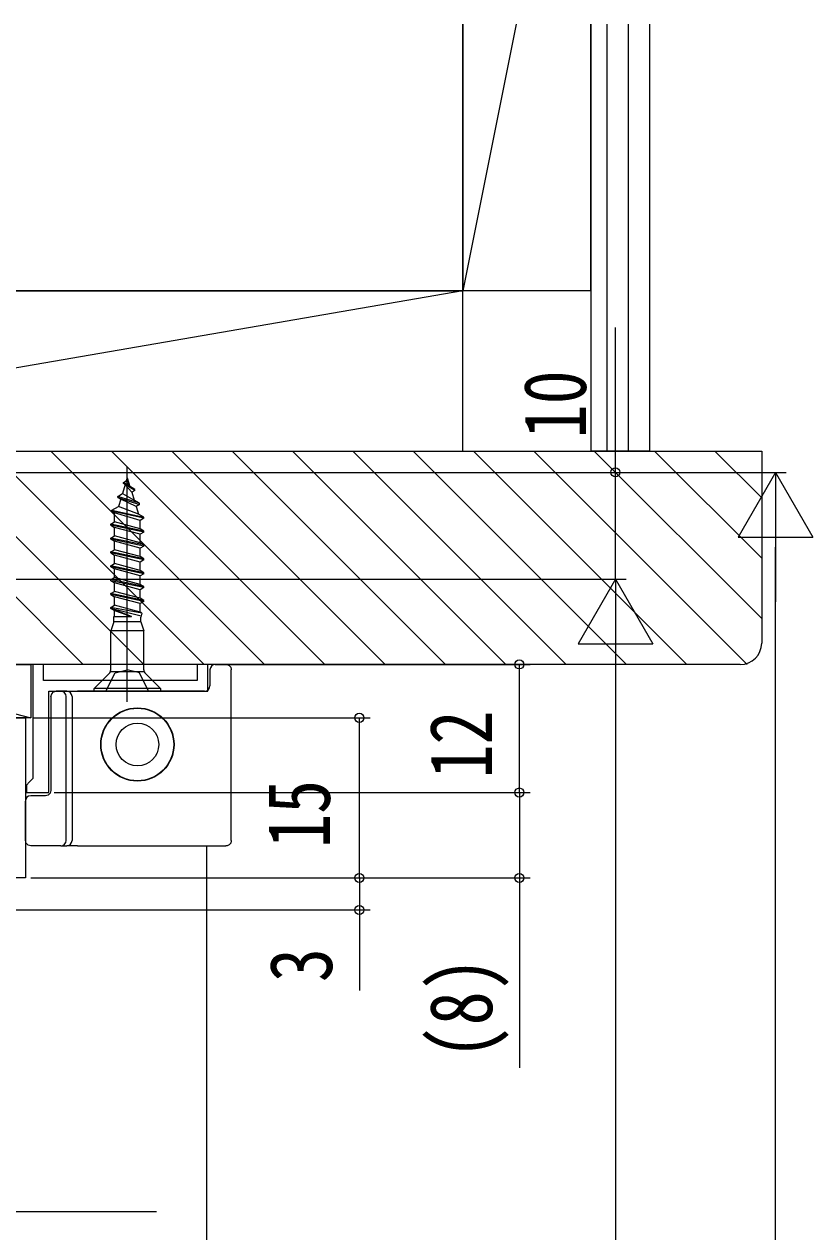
# Model space of a CAD drawing. Units: millimetres, scale not verified. Extents: x -693 to 693, y -1120 to 1122.
# Drawn here: x -407.2 to -333.3, y 616.4 to 729.6 of the extents above; entities that cross this region are included whole.
import ezdxf
from ezdxf.enums import TextEntityAlignment as Align

# ---------------------------------------------------------------- set-up
doc = ezdxf.new("R2010")
doc.units = ezdxf.units.MM
doc.header["$LTSCALE"] = 5
doc.layers.add('0-3_YKK_11', color=7, linetype='Continuous', lineweight=18)
for name, color, linetype in [('0-5_YKK_12', 2, 'Continuous'), ('0-6_YKK_13', 4, 'Continuous'), ('0-8_YKK_D', 6, 'Continuous'), ('0-A_YSS_K', 3, 'Continuous')]:
    doc.layers.add(name, color=color, linetype=linetype)
doc.styles.add('ＭＳ ゴシック', font='')
doc.styles.get('ＭＳ ゴシック').set_extended_font_data('MS Gothic')

msp = doc.modelspace()

# ---------------------------------------------------------------- linework, layer by layer
at = {"layer": '0-3_YKK_11', "color": 190}
msp.add_lwpolyline([(-404.863, 667.104), (-389.963, 667.104), (-389.963, 669.604), (-390.963, 669.604), (-390.963, 668.104), (-405.363, 668.104), (-405.363, 669.604), (-406.363, 669.604), (-406.363, 658.904), (-406.663, 658.604), (-406.963, 658.304), (-406.963, 657.604), (-404.863, 657.604)], close=True, dxfattribs=at)
at = {"layer": '0-3_YKK_11', "color": 1}
msp.add_lwpolyline([(-425.464, 664.604), (-407.064, 664.604), (-407.064, 649.604), (-408.564, 649.604)], dxfattribs=at)
at = {"layer": '0-5_YKK_12'}
msp.add_line((-390.066, 541.172), (-390.066, 652.604), dxfattribs=at)
at = {"layer": '0-6_YKK_13'}
for p, q in [((-397.513, 666.104), (-397.513, 688.104)), ((-397.513, 687.104), (-397.605, 686.803)), ((-397.513, 687.104), (-397.261, 686.282)), ((-397.71, 686.459), (-397.969, 685.61)), ((-396.813, 686.004), (-397.863, 686.654)), ((-396.813, 685.904), (-397.863, 686.554)), ((-397.096, 685.741), (-397.697, 686.451)), ((-397.254, 686.259), (-397.605, 686.803)), ((-396.813, 685.904), (-397.096, 685.741)), ((-396.813, 685.904), (-396.813, 686.004)), ((-396.363, 684.704), (-398.413, 685.354)), ((-398.413, 685.254), (-398.128, 685.09)), ((-398.413, 685.254), (-396.363, 684.604)), ((-398.128, 685.09), (-398.334, 684.417)), ((-396.69, 684.415), (-398.128, 685.09)), ((-397.969, 685.61), (-396.868, 684.996)), ((-397.096, 685.741), (-396.868, 684.996)), ((-398.963, 684.054), (-398.334, 684.417)), ((-398.963, 684.054), (-395.963, 683.404)), ((-398.963, 683.954), (-398.963, 684.054)), ((-398.963, 683.954), (-398.713, 683.81)), ((-395.963, 683.304), (-398.963, 683.954)), ((-398.713, 682.956), (-398.713, 683.81)), ((-396.313, 683.102), (-398.713, 683.81)), ((-396.471, 683.698), (-398.334, 684.417)), ((-396.363, 684.604), (-396.69, 684.415)), ((-396.69, 684.415), (-396.471, 683.698)), ((-395.963, 682.104), (-399.063, 682.754)), ((-395.963, 682.004), (-399.063, 682.654)), ((-399.063, 682.654), (-398.713, 682.452)), ((-396.313, 682.306), (-398.713, 682.956)), ((-396.313, 681.802), (-398.713, 682.452)), ((-398.713, 681.656), (-398.713, 682.452)), ((-395.963, 683.304), (-396.313, 683.102)), ((-396.313, 682.306), (-396.313, 683.102)), ((-395.963, 680.804), (-399.063, 681.454)), ((-395.963, 680.704), (-399.063, 681.354)), ((-399.063, 681.354), (-398.713, 681.152)), ((-396.313, 681.006), (-398.713, 681.656)), ((-395.963, 682.004), (-396.313, 681.802)), ((-396.313, 681.006), (-396.313, 681.802)), ((-395.963, 679.504), (-399.063, 680.154)), ((-396.313, 680.502), (-398.713, 681.152)), ((-398.713, 680.356), (-398.713, 681.152)), ((-396.313, 679.706), (-398.713, 680.356)), ((-395.963, 680.704), (-396.313, 680.502)), ((-396.313, 679.706), (-396.313, 680.502)), ((-395.963, 679.404), (-399.063, 680.054)), ((-399.063, 680.054), (-398.713, 679.852)), ((-396.313, 679.202), (-398.713, 679.852)), ((-398.713, 679.056), (-398.713, 679.852)), ((-396.313, 678.406), (-398.713, 679.056)), ((-395.963, 679.404), (-396.313, 679.202)), ((-396.313, 678.406), (-396.313, 679.202)), ((-395.963, 678.204), (-399.063, 678.854)), ((-395.963, 678.104), (-399.063, 678.754)), ((-399.063, 678.754), (-398.713, 678.552)), ((-396.313, 677.902), (-398.713, 678.552)), ((-398.713, 677.756), (-398.713, 678.552)), ((-395.963, 678.104), (-396.313, 677.902)), ((-396.313, 677.106), (-396.313, 677.902)), ((-395.963, 676.904), (-399.063, 677.554)), ((-395.963, 676.804), (-399.063, 677.454)), ((-399.063, 677.454), (-398.713, 677.252)), ((-396.313, 677.106), (-398.713, 677.756)), ((-396.313, 676.602), (-398.713, 677.252)), ((-398.713, 676.456), (-398.713, 677.252)), ((-395.963, 676.804), (-396.313, 676.602)), ((-395.963, 675.604), (-399.063, 676.254)), ((-399.063, 676.154), (-398.713, 675.952)), ((-395.963, 675.504), (-399.063, 676.154)), ((-396.313, 675.806), (-398.713, 676.456)), ((-396.313, 675.302), (-398.713, 675.952)), ((-398.713, 675.144), (-398.713, 675.952)), ((-396.313, 675.806), (-396.313, 676.602)), ((-399.063, 674.954), (-398.713, 675.156)), ((-399.063, 674.854), (-399.063, 674.954)), ((-396.143, 674.408), (-399.063, 674.954)), ((-399.063, 674.854), (-398.713, 674.652)), ((-396.218, 674.12), (-399.063, 674.854)), ((-397.111, 674.101), (-399.063, 674.854)), ((-398.713, 674.144), (-398.713, 674.652)), ((-398.713, 674.652), (-397.111, 674.101)), ((-395.963, 675.504), (-396.313, 675.302)), ((-396.313, 674.506), (-396.313, 675.302)), ((-398.788, 673.604), (-399.063, 672.768)), ((-398.788, 673.604), (-398.788, 674.101)), ((-396.238, 673.604), (-398.788, 673.604)), ((-396.146, 674.41), (-396.238, 674.043)), ((-396.238, 673.604), (-396.238, 674.045)), ((-396.238, 673.604), (-395.963, 672.768)), ((-399.063, 669.111), (-399.063, 672.768)), ((-395.963, 672.768), (-399.063, 672.768)), ((-395.963, 669.111), (-395.963, 672.768)), ((-425.564, 669.604), (-406.564, 664.604)), ((-395.918, 668.904), (-399.108, 668.904)), ((-389.764, 669.104), (-389.764, 667.604)), ((-388.264, 669.604), (-389.264, 669.604)), ((-387.764, 653.104), (-387.764, 669.104)), ((-399.209, 668.758), (-400.613, 667.354)), ((-395.816, 668.758), (-394.413, 667.354)), ((-404.664, 666.604), (-404.664, 657.804)), ((-403.733, 667.104), (-404.163, 667.104)), ((-403.191, 667.104), (-403.733, 667.104)), ((-403.234, 653.104), (-403.234, 666.604)), ((-403.191, 667.104), (-402.193, 667.104)), ((-402.692, 666.604), (-402.692, 653.104)), ((-390.264, 667.104), (-402.193, 667.104)), ((-400.613, 667.104), (-400.613, 667.354)), ((-394.413, 667.354), (-400.613, 667.354)), ((-394.413, 667.354), (-394.413, 667.104)), ((-404.664, 657.804), (-404.664, 657.804)), ((-407.064, 656.804), (-407.064, 656.804)), ((-407.064, 653.104), (-407.064, 656.804)), ((-406.564, 657.304), (-406.564, 657.304)), ((-405.164, 657.304), (-406.564, 657.304)), ((-405.163, 657.304), (-405.164, 657.304)), ((-403.733, 652.604), (-406.563, 652.604)), ((-403.733, 652.604), (-403.191, 652.604)), ((-402.193, 652.604), (-403.191, 652.604)), ((-402.193, 652.604), (-388.264, 652.604))]:
    msp.add_line(p, q, dxfattribs=at)
for points in [[(-397.863, 686.554), (-397.863, 686.654), (-397.605, 686.803)], [(-398.413, 685.254), (-398.413, 685.354), (-397.969, 685.61)], [(-396.363, 684.604), (-396.363, 684.704), (-396.868, 684.996)], [(-395.963, 683.304), (-395.963, 683.404), (-396.471, 683.698)], [(-399.063, 682.654), (-399.063, 682.754), (-398.713, 682.956)], [(-399.063, 681.354), (-399.063, 681.454), (-398.713, 681.656)], [(-395.963, 682.004), (-395.963, 682.104), (-396.313, 682.306)], [(-399.063, 680.054), (-399.063, 680.154), (-398.713, 680.356)], [(-395.963, 680.704), (-395.963, 680.804), (-396.313, 681.006)], [(-399.063, 678.754), (-399.063, 678.854), (-398.713, 679.056)], [(-395.963, 679.404), (-395.963, 679.504), (-396.313, 679.706)], [(-395.963, 678.104), (-395.963, 678.204), (-396.313, 678.406)], [(-399.063, 677.454), (-399.063, 677.554), (-398.713, 677.756)], [(-395.963, 676.804), (-395.963, 676.904), (-396.313, 677.106)], [(-399.063, 676.154), (-399.063, 676.254), (-398.713, 676.456)], [(-395.963, 675.504), (-395.963, 675.604), (-396.313, 675.806)], [(-396.146, 674.41), (-396.313, 674.506), (-398.713, 675.156)], [(-398.713, 674.144), (-398.788, 674.101), (-397.111, 674.101)], [(-399.513, 667.104), (-398.658, 668.819), (-397.513, 669.104)], [(-395.513, 667.104), (-396.368, 668.819), (-397.513, 669.104)], [(-388.264, 669.604), (-388.203, 669.6), (-388.144, 669.59), (-388.086, 669.572), (-388.031, 669.547), (-387.979, 669.515), (-387.932, 669.478), (-387.889, 669.436), (-387.852, 669.388), (-387.821, 669.337), (-387.797, 669.282), (-387.778, 669.224), (-387.767, 669.165), (-387.764, 669.104)], [(-404.664, 666.604), (-404.596, 666.854), (-404.413, 667.037), (-404.164, 667.104)], [(-404.664, 657.804), (-404.731, 657.555), (-404.914, 657.371), (-405.163, 657.304)], [(-406.564, 652.604), (-406.813, 652.671), (-406.996, 652.854), (-407.064, 653.104)], [(-387.764, 653.104), (-387.767, 653.044), (-387.778, 652.984), (-387.797, 652.926), (-387.821, 652.872), (-387.852, 652.82), (-387.889, 652.773), (-387.932, 652.73), (-387.979, 652.693), (-388.031, 652.662), (-388.086, 652.637), (-388.144, 652.619), (-388.203, 652.608), (-388.264, 652.604)]]:
    msp.add_lwpolyline(points, dxfattribs=at)
msp.add_lwpolyline([(-425.564, 664.604), (-425.564, 669.604), (-406.564, 669.604), (-406.564, 664.604)], close=True, dxfattribs=at)
for radius in [3.435, 3.4, 2]:
    msp.add_circle((-396.564, 662.104), radius, dxfattribs=at)
for centre, radius, start, end in [((-399.563, 669.111), 0.5, 315, 0), ((-395.463, 669.111), 0.5, 180, 225), ((-389.264, 669.104), 0.5, 90, 180), ((-403.734, 666.605), 0.499, 359.94657, 89.94647), ((-403.192, 666.605), 0.499, 359.94657, 89.94647), ((-390.264, 667.604), 0.5, 270, 0), ((-406.564, 656.804), 0.5, 90.00873, 179.99127), ((-403.734, 653.104), 0.499, 270.05353, 0.05343), ((-403.192, 653.104), 0.499, 270.05353, 0.05343)]:
    msp.add_arc(centre, radius, start, end, dxfattribs=at)
for centre, start_param, end_param in [((-388.264, 669.104), 1.5690384, 1.5707963), ((-388.264, 653.104), 4.712389, 4.7141469)]:
    msp.add_ellipse(centre, major_axis=(0.532, 0), ratio=0.940706, start_param=start_param, end_param=end_param, dxfattribs=at)
at = {"layer": '0-8_YKK_D'}
for p, q in [((-482.065, 687.604), (-350.766, 687.604)), ((-482.065, 687.604), (-335.766, 687.604)), ((-336.766, 687.604), (-340.266, 681.542)), ((-336.766, 687.604), (-333.266, 681.542)), ((-336.766, 687.604), (-336.766, 675.48)), ((-340.266, 681.542), (-333.266, 681.542)), ((-336.766, 364.105), (-336.766, 680.604)), ((-482.065, 677.604), (-350.766, 677.604)), ((-482.065, 677.604), (-350.766, 677.604)), ((-351.766, 677.604), (-355.266, 671.542)), ((-351.766, 677.604), (-348.266, 671.542)), ((-351.766, 677.604), (-351.766, 665.48)), ((-355.266, 671.542), (-348.266, 671.542)), ((-351.766, 670.604), (-351.766, 340.598)), ((-389.263, 669.604), (-359.766, 669.604)), ((-360.766, 657.604), (-360.766, 669.604)), ((-406.364, 664.604), (-374.766, 664.604)), ((-375.766, 649.604), (-375.766, 664.604)), ((-404.363, 657.604), (-359.766, 657.604)), ((-404.363, 657.604), (-359.766, 657.604)), ((-406.564, 649.604), (-374.766, 649.604)), ((-406.564, 649.604), (-359.766, 649.604)), ((-406.564, 649.604), (-374.766, 649.604)), ((-482.064, 646.604), (-374.766, 646.604))]:
    msp.add_line(p, q, dxfattribs=at)
for points in [[(-351.766, 677.604), (-351.766, 687.604), (-351.766, 701.17)], [(-479.76, 663.044), (-479.245, 661.424), (-465.553, 618.337), (-394.786, 618.337)], [(-360.766, 657.604), (-360.766, 649.604), (-360.766, 631.798)], [(-375.766, 649.604), (-375.766, 646.604), (-375.766, 639.038)]]:
    msp.add_lwpolyline(points, dxfattribs=at)
for centre in [(-351.766, 687.604), (-360.766, 669.604), (-375.766, 664.604), (-360.766, 657.604), (-360.766, 657.604), (-375.766, 649.604), (-375.766, 649.604), (-360.766, 649.604), (-375.766, 646.604)]:
    msp.add_circle(centre, 0.425, dxfattribs=at)
at = {"layer": '0-A_YSS_K'}
for p, q in [((-366.064, 729.604), (-366.064, 704.604)), ((-361.064, 729.604), (-366.064, 704.604)), ((-366.064, 704.604), (-366.064, 729.604)), ((-354.064, 729.604), (-354.064, 689.604)), ((-354.064, 704.604), (-354.064, 729.604)), ((-352.564, 729.604), (-352.564, 689.604)), ((-350.564, 729.604), (-350.564, 689.604)), ((-366.064, 704.604), (-453.064, 689.604)), ((-366.064, 704.604), (-453.064, 704.604)), ((-366.064, 689.604), (-366.064, 704.604)), ((-453.064, 689.604), (-366.064, 689.604)), ((-401.634, 669.603), (-421.634, 689.603)), ((-395.977, 669.603), (-415.977, 689.603)), ((-390.32, 669.603), (-410.32, 689.603)), ((-384.663, 669.603), (-404.663, 689.603)), ((-379.006, 669.603), (-399.006, 689.603)), ((-373.35, 669.603), (-393.35, 689.603)), ((-367.693, 669.603), (-387.693, 689.603)), ((-362.036, 669.603), (-382.036, 689.603)), ((-356.379, 669.603), (-376.379, 689.603)), ((-350.722, 669.603), (-370.722, 689.603)), ((-345.065, 669.603), (-365.065, 689.603)), ((-339.409, 669.603), (-359.409, 689.603)), ((-338.062, 673.913), (-353.752, 689.603)), ((-338.062, 679.57), (-348.095, 689.603)), ((-338.062, 685.226), (-342.438, 689.603))]:
    msp.add_line(p, q, dxfattribs=at)
for points in [[(-471.064, 729.604), (-471.064, 704.604), (-366.064, 704.604)], [(-354.064, 704.604), (-366.064, 704.604), (-366.064, 729.604)], [(-348.564, 729.604), (-348.564, 689.604), (-354.064, 689.604)], [(-452.062, 689.604), (-338.062, 689.604), (-338.062, 671.604)], [(-340.062, 669.604), (-438.062, 669.604), (-438.062, 672.604), (-450.062, 672.604), (-452.062, 674.604), (-452.062, 689.604)]]:
    msp.add_lwpolyline(points, dxfattribs=at)
msp.add_arc((-340.062, 671.604), 2, 270.00001, 359.99999, dxfattribs=at)

# ---------------------------------------------------------------- texts
at = {"layer": '0-8_YKK_D', "style": 'ＭＳ ゴシック', "width": 0.8}
for s, p in [('10', (-352.766, 690.784)), ('12', (-361.566, 658.911)), ('15', (-376.766, 652.411)), ('3', (-376.566, 639.838)), ('(8)', (-361.566, 632.598))]:
    msp.add_text(s, height=5.865, rotation=90, dxfattribs=at).set_placement(p, align=Align.BOTTOM_LEFT)

doc.saveas('drawing.dxf')
